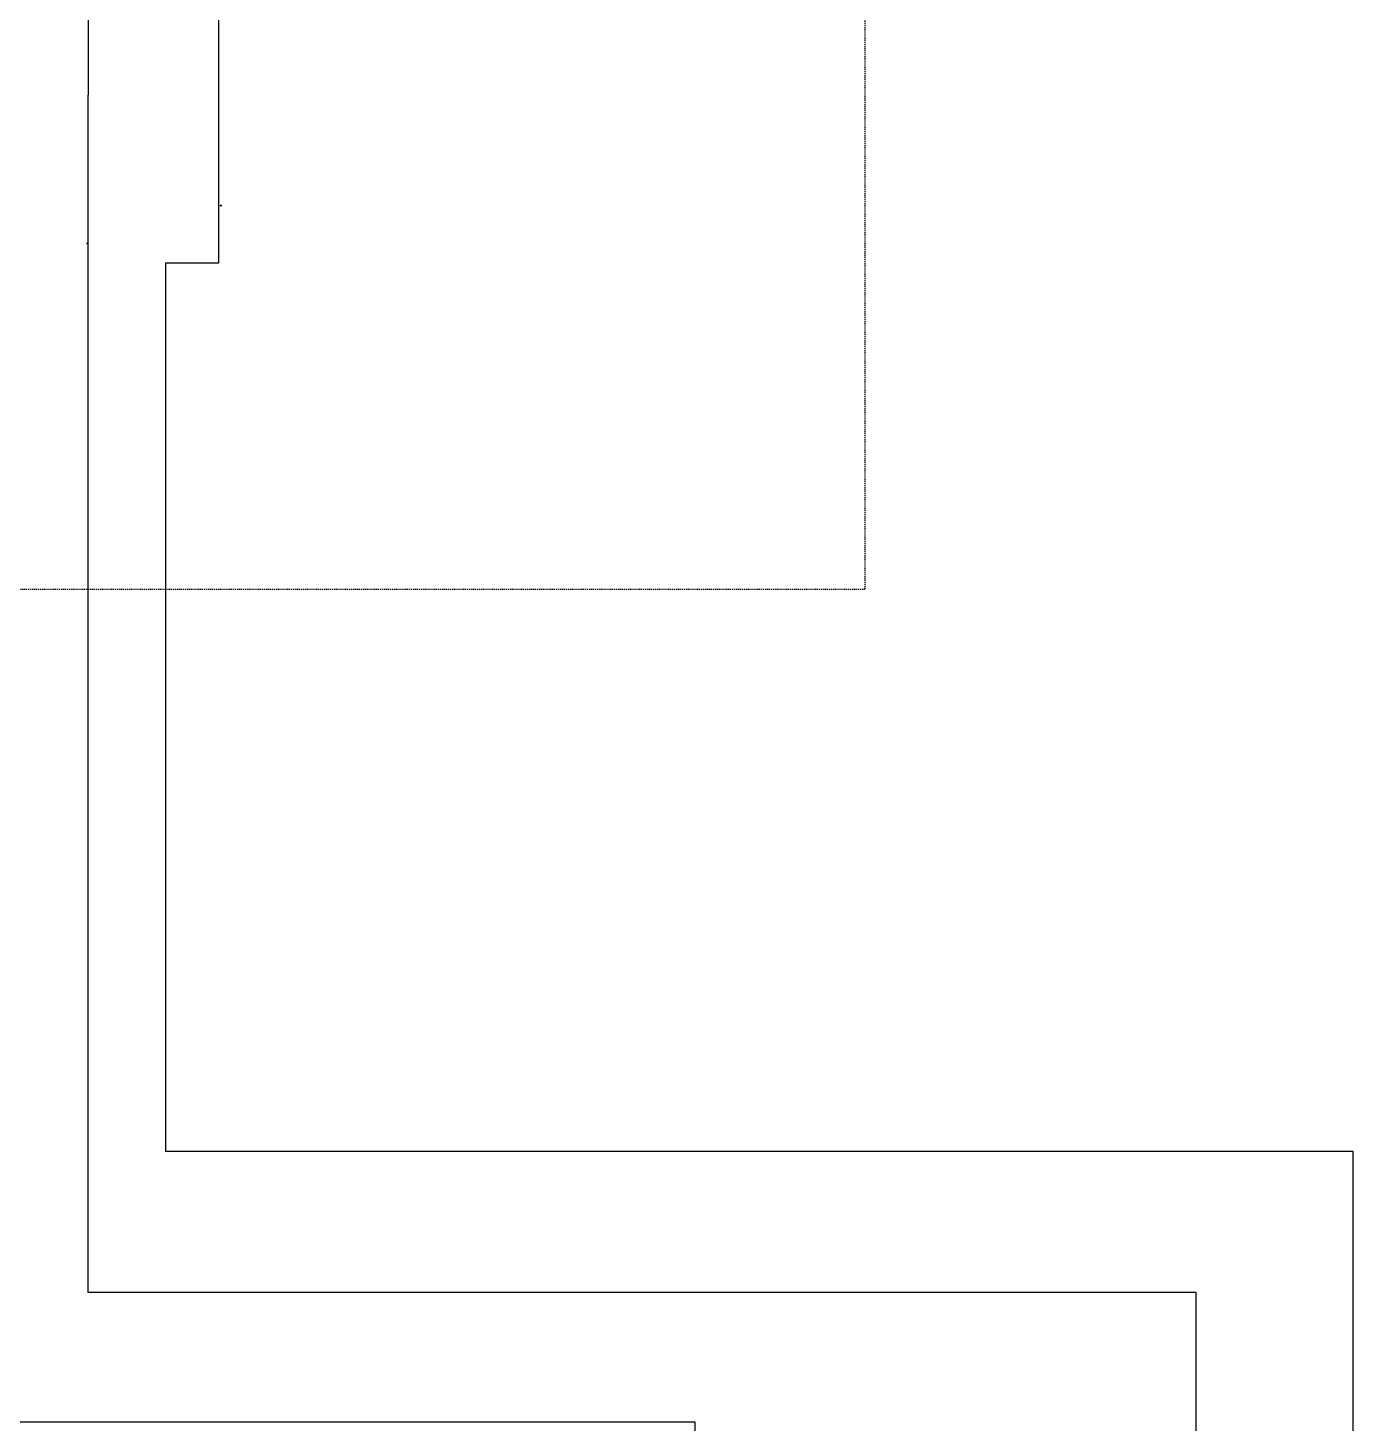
# Model space of a CAD drawing. Header units: inches. Extents: x -2552 to -899, y -1843 to 326.
# Drawn here: x -1436.4 to -1282.3, y -235.9 to -73.6 of the extents above; entities that cross this region are included whole.
import ezdxf

# ---------------------------------------------------------------- set-up
doc = ezdxf.new("R2010")
doc.units = ezdxf.units.IN
doc.header["$MEASUREMENT"] = 0
doc.linetypes.add('HIDDEN2', pattern=[0.1875, 0.125, -0.0625])
for name, color, linetype in [('LOCBOX', 92, 'HIDDEN2'), ('RED_10AWG', 1, 'Continuous'), ('SYMS', 7, 'Continuous')]:
    doc.layers.add(name, color=color, linetype=linetype)

# ---------------------------------------------------------------- blocks, each defined once
blk = doc.blocks.new('WDDOT')
for radius in [0.03, 0.0187, 0.00929]:
    blk.add_circle((0, 0), radius)

msp = doc.modelspace()

# ---------------------------------------------------------------- linework, layer by layer
at = {"layer": 'LOCBOX', "color": 5, "lineweight": 30}
msp.add_lwpolyline([(-1622.11072, 124.35461), (-1339.07277, 124.35461), (-1339.07277, -138.8906), (-1622.11072, -138.8906)], close=True, dxfattribs=at)
at = {"layer": 'RED_10AWG', "lineweight": 30}
for p, q in [((-1429.42884, -29.6854), (-1429.42884, -81.40326)), ((-1414.2377, -31.8725), (-1414.2377, -96.81318)), ((-1429.42884, -101.01244), (-1429.42884, -81.40326)), ((-1414.2377, -96.81318), (-1414.2377, -100.91821)), ((-1429.43146, -220.67669), (-1429.42884, -100.99066)), ((-1414.2377, -100.91821), (-1420.42091, -100.91821)), ((-1420.42091, -100.91821), (-1420.42091, -204.25426)), ((-1282.25812, -204.25426), (-1420.42091, -204.25426)), ((-1282.25812, -584.05107), (-1282.25812, -204.25426)), ((-1412.92357, -220.67669), (-1429.43146, -220.67669)), ((-1300.52804, -220.67669), (-1412.92357, -220.67669)), ((-1300.52804, -584.05107), (-1300.52804, -220.67669)), ((-1358.78478, -235.76104), (-1504.72355, -235.76104)), ((-1358.78478, -584.05107), (-1358.78478, -235.76104))]:
    msp.add_line(p, q, dxfattribs=at)

# ---------------------------------------------------------------- block references
at = {"layer": 'SYMS', "lineweight": 30, "xscale": 2, "yscale": 2, "zscale": 2}
for p in [(-1413.98057, -94.22978), (-1429.49993, -98.6231)]:
    msp.add_blockref('WDDOT', p, dxfattribs=at)

doc.saveas('drawing.dxf')
